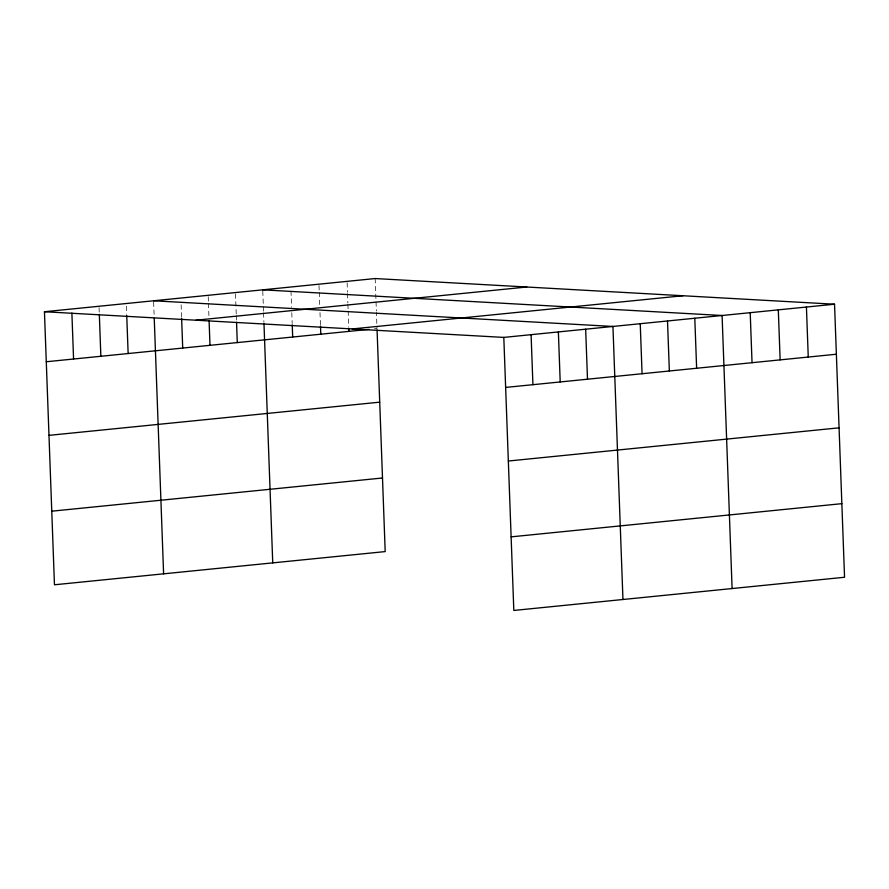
<?xml version="1.0" encoding="UTF-8"?>
<svg xmlns="http://www.w3.org/2000/svg" width="889" height="889" viewBox="0 0 889 889"><rect width="100%" height="100%" fill="white"/><g stroke="black" fill="none" stroke-linecap="round" stroke-linejoin="round"><path stroke-width="0.67" stroke-dasharray="4.45 3.33" d="M374.336 328.83L377.014 328.563L376.425 312.339M375.18 278.546L376.369 310.983M347.121 282.724L347.466 292.181M347.521 293.537L347.866 302.993M347.91 304.349L348.11 309.75M348.166 311.106L348.755 327.33M319.007 285.536L319.207 290.947M319.262 292.303L319.751 305.816M319.996 312.572L320.496 326.096M290.992 291.07L291.592 307.283M291.792 312.695L292.181 323.507M262.788 291.181L263.533 311.461M263.577 312.817L263.922 322.274M235.496 293.926L236.241 314.195M236.296 315.551L236.485 320.962M208.215 296.659L208.415 302.071M208.459 303.416L208.959 316.94M181.123 304.805L181.623 318.329M153.641 302.138L154.141 315.651M126.405 306.227L126.705 314.339M99.068 307.616L99.268 313.028"/><path stroke-width="1.33" d="M44.45 311.739L375.18 278.546L834.538 304.216L844.55 577.261L513.82 610.454L503.807 337.409L44.45 311.739L54.462 584.784L385.193 551.591L377.069 329.919M196.036 320.207L526.766 287.014M352.222 328.941L682.952 295.748M46.284 361.756L368.991 329.363M503.807 337.409L834.538 304.216M505.641 387.426L836.371 354.233M48.984 435.354L379.714 402.161M508.341 461.024L839.072 427.831M51.762 511.186L382.492 477.993M511.119 536.856L841.85 503.663M262.733 289.836L722.09 315.495L732.103 588.54M153.597 300.782L612.943 326.452L622.956 599.497M806.423 307.038L808.257 357.045M778.308 309.861L780.142 359.867M750.205 312.684L752.038 362.69M694.798 318.24L696.632 368.257M667.517 320.973L669.35 370.991M640.236 323.718L642.069 373.736M585.662 329.197L587.496 379.203M558.37 331.93L560.203 381.948M531.089 334.675L532.922 384.681M348.81 328.674L348.91 331.386M320.496 326.096L320.796 334.208M292.237 324.863L292.681 337.02M263.977 323.629L272.745 562.881M236.541 322.307L237.285 342.587M209.104 320.996L209.993 345.321M181.623 318.329L182.712 348.066M154.242 318.362L163.609 573.827M126.749 315.695L128.138 353.544M99.324 314.373L100.857 356.278M71.887 313.061L73.565 359.012"/></g></svg>
